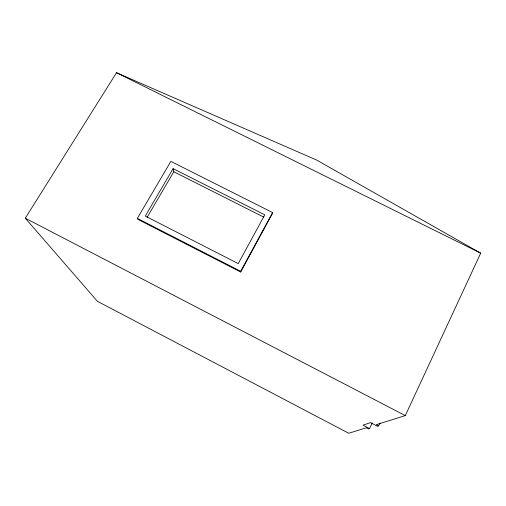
<?xml version="1.0" encoding="UTF-8"?>
<svg xmlns="http://www.w3.org/2000/svg" width="506" height="506" viewBox="0 0 506 506"><rect width="100%" height="100%" fill="white"/><g stroke="black" fill="none" stroke-linecap="round" stroke-linejoin="round"><path stroke-width="0.76" d="M272.576 212.552L272.462 213.456L240.692 272.026L137.708 219.262L137.341 218.377L170.864 161.382L272.576 212.552L240.685 271.317L240.692 272.026M380.044 423.016L378.697 425.875L376.356 424.648L405.3 415.603L480.7 253.164L316.731 160.105L116.506 72.719L25.3 218.206L97.386 301.279L348.754 433.281L366.319 427.791L368.476 428.924L369.57 428.595L372.271 422.883M147.113 217.371L173.805 171.749L173.09 168.631L264.802 214.841L238.231 263.607L145.298 216.068L173.09 168.631M378.697 425.875L377.451 426.248L370.5 422.618L363.03 425.173L369.57 428.595M116.506 72.719L480.7 253.164M173.805 171.749L263.854 217.15M137.341 218.377L240.685 271.317M25.3 218.206L405.3 415.603"/></g></svg>
